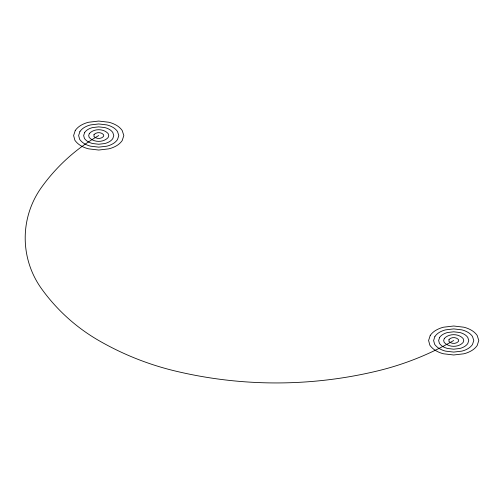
<?xml version="1.0" encoding="UTF-8"?>
<svg xmlns="http://www.w3.org/2000/svg" width="504" height="504" viewBox="0 0 504 504"><rect width="100%" height="100%" fill="white"/><g stroke="black" fill="none" stroke-linecap="round" stroke-linejoin="round"><path stroke-width="0.76" d="M98.721 135.551A183.147 183.147 0 0 0 41.485 187.393A86.852 86.852 0 0 0 41.485 288.647A183.147 183.147 0 0 0 98.721 340.496A286.833 286.833 0 0 0 175.423 371.057A433.327 433.327 0 0 0 376.998 371.057A286.833 286.833 0 0 0 453.701 340.496M75.247 130.486L73.615 135.551L74.894 140.288A19.448 19.448 0 0 0 80.968 145.795A28.684 28.684 0 0 0 88.641 148.85L98.721 150.041L108.795 148.85A28.684 28.684 0 0 0 116.468 145.795A18.314 18.314 0 0 0 122.188 140.61L123.82 135.551L122.188 130.486A18.314 18.314 0 0 0 116.468 125.301A28.684 28.684 0 0 0 108.795 122.245L98.721 121.055L88.641 122.245A28.684 28.684 0 0 0 80.968 125.301A18.314 18.314 0 0 0 75.247 130.486M79.941 131.5L78.637 135.551L79.657 139.343A15.555 15.555 0 0 0 84.521 143.747A22.945 22.945 0 0 0 90.657 146.192L98.721 147.143L106.779 146.192A22.945 22.945 0 0 0 112.915 143.747A14.654 14.654 0 0 0 117.495 139.602L118.799 135.551L117.495 131.5A14.654 14.654 0 0 0 112.915 127.348A22.945 22.945 0 0 0 106.779 124.904L98.721 123.953L90.657 124.904A22.945 22.945 0 0 0 84.521 127.348A14.654 14.654 0 0 0 79.941 131.5M84.634 132.514L83.658 135.551L84.42 138.392A11.668 11.668 0 0 0 88.068 141.7A17.212 17.212 0 0 0 92.673 143.533L98.721 144.245L104.769 143.533A17.212 17.212 0 0 0 109.368 141.7A10.987 10.987 0 0 0 112.802 138.587L113.778 135.551L112.802 132.514A10.987 10.987 0 0 0 109.368 129.402A17.212 17.212 0 0 0 104.769 127.569L98.721 126.857L92.673 127.569A17.212 17.212 0 0 0 88.068 129.402A10.987 10.987 0 0 0 84.634 132.514M89.328 133.522L88.679 135.551L89.189 137.447C93.857 142.638 103.377 142.701 108.108 137.573L108.757 135.551L108.108 133.522C103.427 128.451 94.009 128.451 89.328 133.522M94.021 134.537L93.952 136.496C96.289 139.091 101.046 139.123 103.415 136.559L103.742 135.551L103.415 134.537C101.077 131.998 96.365 131.998 94.021 134.537M430.227 335.437L428.595 340.496L429.874 345.24A19.448 19.448 0 0 0 435.947 350.746A28.684 28.684 0 0 0 443.621 353.802L453.701 354.986L463.781 353.802A28.684 28.684 0 0 0 471.448 350.746A18.314 18.314 0 0 0 477.175 345.561L478.8 340.496L477.175 335.437A18.314 18.314 0 0 0 471.448 330.252A28.684 28.684 0 0 0 463.781 327.191L453.701 326.006L443.621 327.191A28.684 28.684 0 0 0 435.947 330.252A18.314 18.314 0 0 0 430.227 335.437M434.921 336.445L433.616 340.496L434.637 344.289A15.555 15.555 0 0 0 439.501 348.692A22.945 22.945 0 0 0 445.637 351.137L453.701 352.088L461.765 351.137A22.945 22.945 0 0 0 467.901 348.692A14.654 14.654 0 0 0 472.475 344.547L473.779 340.496L472.475 336.445A14.654 14.654 0 0 0 467.901 332.3A22.945 22.945 0 0 0 461.765 329.855L453.701 328.904L445.637 329.855A22.945 22.945 0 0 0 439.501 332.3A14.654 14.654 0 0 0 434.921 336.445M439.614 337.459L438.637 340.496L439.406 343.344A11.668 11.668 0 0 0 443.048 346.645A17.212 17.212 0 0 0 447.653 348.478L453.701 349.19L459.749 348.478A17.212 17.212 0 0 0 464.348 346.645A10.987 10.987 0 0 0 467.781 343.533L468.758 340.496L467.781 337.459A10.987 10.987 0 0 0 464.348 334.347A17.212 17.212 0 0 0 459.749 332.514L453.701 331.802L447.653 332.514A17.212 17.212 0 0 0 443.048 334.347A10.987 10.987 0 0 0 439.614 337.459M444.308 338.474L443.659 340.496L444.169 342.392C448.837 347.584 458.356 347.647 463.088 342.525L463.737 340.496L463.088 338.474C458.413 333.396 448.988 333.396 444.308 338.474M449.007 339.482L448.932 341.447C451.269 344.043 456.026 344.075 458.394 341.51L458.722 340.496L458.394 339.482C456.057 336.949 451.345 336.949 449.007 339.482"/></g></svg>
